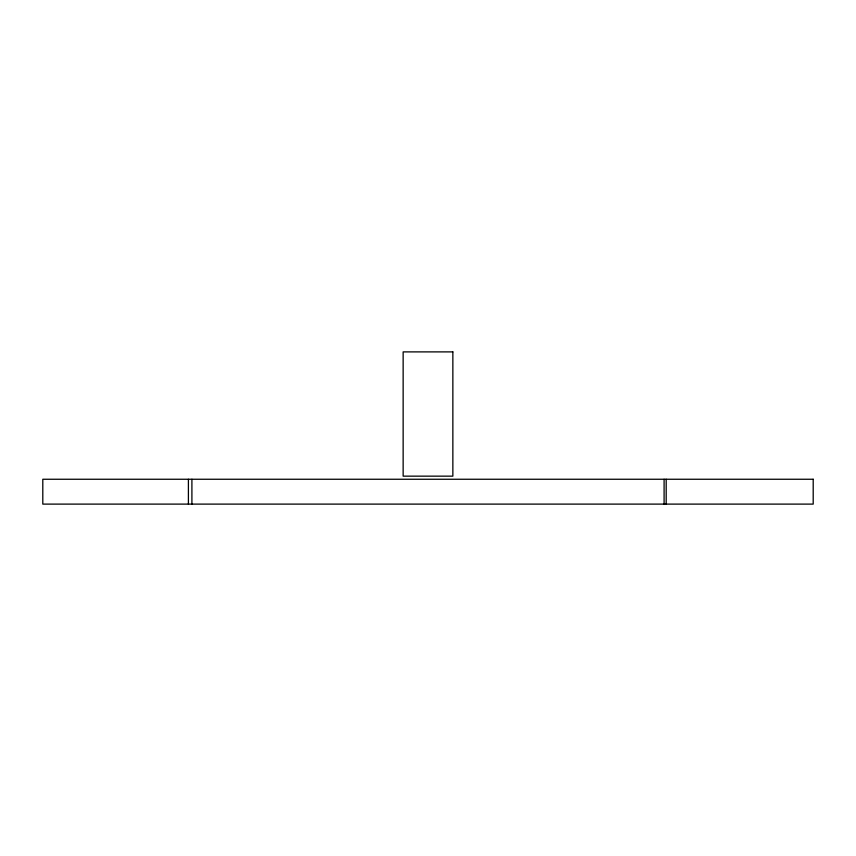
<?xml version="1.0" encoding="UTF-8"?>
<svg xmlns="http://www.w3.org/2000/svg" width="856" height="856" viewBox="0 0 856 856"><rect width="100%" height="100%" fill="white"/><g stroke="black" fill="none" stroke-linecap="round" stroke-linejoin="round"><path stroke-width="1.28" d="M666.193 479.253L666.193 504.109M664.096 479.253L664.096 504.109M191.905 479.253L191.905 504.109M188.406 479.253L188.406 504.109M452.856 351.891L403.144 351.891L403.144 476.15L452.856 476.15L452.856 351.891M813.2 479.253L42.8 479.253L42.8 504.109L813.2 504.109L813.2 479.253"/></g></svg>
